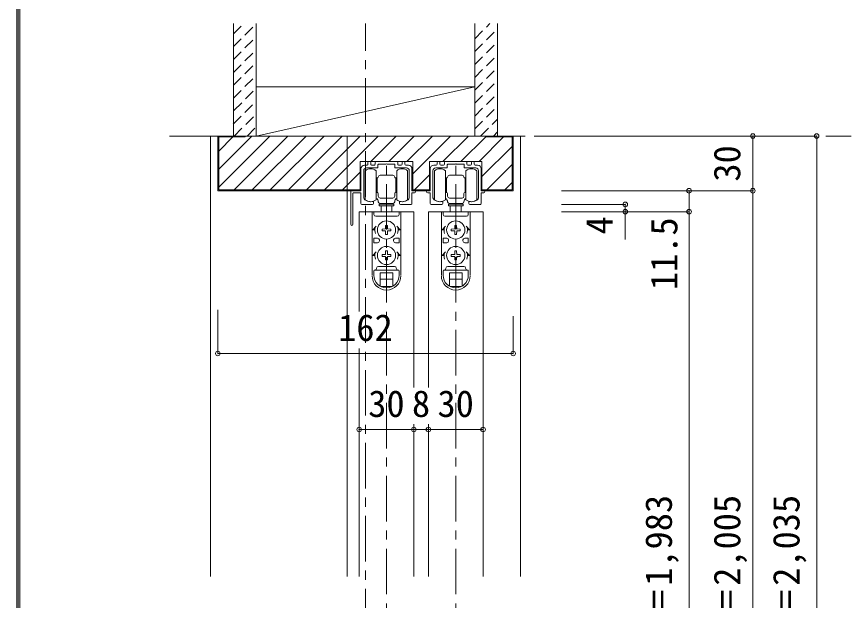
# Model space of a CAD drawing. Units: millimetres at full size, sheet at 1:5; some dimension numbers follow another scale. Extents: x -973 to 977, y -718 to 696.
# Drawn here: x -973.3 to -515.5, y -318.8 to 1.3 of the extents above; entities that cross this region are included whole.
import ezdxf
from ezdxf.enums import TextEntityAlignment as Align

# ---------------------------------------------------------------- set-up
doc = ezdxf.new("R2010")
doc.units = ezdxf.units.MM
doc.header["$LTSCALE"] = 5
doc.header["$PDMODE"] = 32
doc.header["$PDSIZE"] = 2.5
doc.linetypes.add('CHAIN1', pattern=[8, 5, -1, 1, -1])
doc.linetypes.add('DASHED1', pattern=[1.8, 1.2, -0.6])
for name, color, linetype, lineweight in [('0-1_通り芯', 4, 'CHAIN1', 9), ('0-2_柱', 3, 'Continuous', 9), ('0-3_仕上げ', 2, 'Continuous', 9), ('0-4_枠', 3, 'Continuous', 9), ('0-6_扉', 7, 'Continuous', 9), ('0-7_金物', 7, 'Continuous', 9), ('0-B_寸法', 7, 'Continuous', 9), ('0-C_ハッチ', 4, 'DASHED1', 9), ('F-1_枠', 6, 'Continuous', 9)]:
    doc.layers.add(name, color=color, linetype=linetype, lineweight=lineweight)
doc.styles.add('ＭＳ ゴシック', font='')
doc.styles.get('ＭＳ ゴシック').set_extended_font_data('MS Gothic')

# ---------------------------------------------------------------- blocks, each defined once
blk = doc.blocks.new('レール金物(幕板付)')
at = {"layer": '0-7_金物', "lineweight": 18}
for p, q in [((-11.242, 8.347), (-11.242, 9.347)), ((-10.742, 9.847), (-10.242, 9.847)), ((-9.742, 9.347), (-9.742, 8.347)), ((-7.242, 8.347), (-7.242, 9.347)), ((-6.742, 9.847), (4.558, 9.847)), ((5.058, 9.347), (5.058, 8.347)), ((7.558, 8.347), (7.558, 9.347)), ((8.058, 9.847), (8.558, 9.847)), ((9.058, 9.347), (9.058, 8.347)), ((-13.592, 4.847), (-13.592, -9.939)), ((-13.092, 7.847), (-11.742, 7.847)), ((-6.042, 6.347), (-12.092, 6.347)), ((-9.242, 7.847), (-7.742, 7.847)), ((-5.742, 8.047), (-5.742, 6.647)), ((3.558, 6.647), (3.558, 8.047)), ((9.908, 6.347), (3.858, 6.347)), ((5.558, 7.847), (7.058, 7.847)), ((9.558, 7.847), (10.908, 7.847)), ((11.408, -9.939), (11.408, 4.847)), ((17.308, -24.553), (17.308, -7.553)), ((18.508, -6.353), (18.508, -24.553)), ((-8.742, -13.653), (-14.592, -13.653)), ((-8.242, -12.265), (-8.242, -13.153)), ((6.058, -13.153), (6.058, -12.265)), ((6.437, -11.975), (7.679, -12.153)), ((12.408, -13.653), (6.558, -13.653))]:
    blk.add_line(p, q, dxfattribs=at)
for points in [[(-16.492, -6.153), (-15.092, -6.153), (-15.092, 5.847)], [(3.258, 8.347), (-0.792, 8.347), (-1.092, 8.647), (-1.392, 8.347), (-5.442, 8.347)], [(12.908, 5.847), (12.908, -6.153), (18.308, -6.153)], [(-15.092, -13.153), (-15.092, -7.353), (-16.492, -7.353)], [(17.108, -7.353), (12.908, -7.353), (12.908, -13.153)]]:
    blk.add_lwpolyline(points, dxfattribs=at)
for centre, radius, start, end in [((-10.742, 9.347), 0.5, 90, 180), ((-10.242, 9.347), 0.5, 0, 90), ((-6.742, 9.347), 0.5, 90, 180), ((4.558, 9.347), 0.5, 360, 90), ((8.058, 9.347), 0.5, 90, 180), ((8.558, 9.347), 0.5, 360, 90), ((-13.092, 5.847), 2, 90, 180), ((-12.092, 4.847), 1.5, 90, 180), ((-11.742, 8.347), 0.5, 270, 0), ((-9.242, 8.347), 0.5, 180, 270), ((-7.742, 8.347), 0.5, 270, 0), ((-6.042, 6.647), 0.3, 270, 360), ((-5.442, 8.047), 0.3, 90, 180), ((3.258, 8.047), 0.3, 360, 90), ((3.858, 6.647), 0.3, 180, 270), ((5.558, 8.347), 0.5, 180, 270), ((7.058, 8.347), 0.5, 270, 360), ((9.558, 8.347), 0.5, 180, 270), ((9.908, 4.847), 1.5, 0, 90), ((10.908, 5.847), 2, 0, 90), ((-16.492, -6.753), 0.6, 90, 270), ((17.108, -7.553), 0.2, 360, 90), ((18.308, -6.353), 0.2, 0, 90), ((-14.592, -13.153), 0.5, 180, 270), ((-13.292, -9.939), 0.3, 180, 192.08406), ((-11.63, -9.583), 2, 192.08406, 228.89829), ((-9.863, -7.153), 5, 231.94944, 270), ((-9.95, -7.112), 5.042, 270.99736, 285.28454), ((-8.742, -13.153), 0.5, 270, 0), ((-8.542, -12.265), 0.3, 360, 105.31651), ((6.358, -12.265), 0.3, 74.68349, 180), ((6.558, -13.153), 0.5, 180, 270), ((7.679, -7.153), 5, 270, 308.05056), ((9.446, -9.583), 2, 311.10171, 347.91594), ((11.108, -9.939), 0.3, 347.91594, 0), ((12.408, -13.153), 0.5, 270, 360), ((17.908, -24.553), 0.6, 180, 0)]:
    blk.add_arc(centre, radius, start, end, dxfattribs=at)
blk = doc.blocks.new('戸車(上吊)②')
at = {"layer": '0-7_金物'}
for p, q in [((-11.593, 11.517), (-11.593, 27.517)), ((-5.593, 27.517), (-5.593, 19.517)), ((5.607, 27.517), (5.607, 19.517)), ((11.607, 11.517), (11.607, 27.517)), ((-5.593, 23.517), (-5.293, 23.517)), ((-5.093, 23.317), (-5.293, 23.517)), ((-5.093, 23.517), (-5.093, 19.517)), ((-4.993, 23.517), (-5.093, 23.517)), ((-3.493, 25.017), (0.007, 25.017)), ((3.507, 25.017), (0.007, 25.017)), ((5.007, 23.517), (5.107, 23.517)), ((5.107, 23.517), (5.107, 19.517)), ((5.107, 23.317), (5.307, 23.517)), ((5.607, 23.517), (5.307, 23.517)), ((-5.593, 22.017), (-5.093, 22.017)), ((-5.593, 19.517), (-5.593, 11.517)), ((-5.293, 22.017), (-5.093, 22.217)), ((-5.093, 15.517), (-5.093, 19.517)), ((5.307, 22.017), (5.107, 22.217)), ((5.607, 22.017), (5.107, 22.017)), ((5.107, 15.517), (5.107, 19.517)), ((5.607, 19.517), (5.607, 11.517)), ((-5.593, 17.017), (-5.093, 17.017)), ((-5.593, 15.517), (-5.293, 15.517)), ((-5.093, 16.817), (-5.293, 17.017)), ((-5.093, 15.717), (-5.293, 15.517)), ((-4.993, 15.517), (-5.093, 15.517)), ((-4.493, 13.517), (-4.493, 15.017)), ((4.507, 13.517), (4.507, 15.017)), ((5.007, 15.517), (5.107, 15.517)), ((5.107, 16.817), (5.307, 17.017)), ((5.607, 17.017), (5.107, 17.017)), ((5.107, 15.717), (5.307, 15.517)), ((5.607, 15.517), (5.307, 15.517)), ((-3.993, 9.217), (-3.993, 8.217)), ((4.007, 9.217), (-3.993, 9.217)), ((-3.493, 12.517), (0.007, 12.517)), ((0.007, 9.517), (-3.493, 9.517)), ((-2.993, 9.517), (-2.993, 9.217)), ((3.507, 12.517), (0.007, 12.517)), ((0.007, 9.517), (3.507, 9.517)), ((3.007, 9.517), (3.007, 9.217)), ((4.007, 9.217), (4.007, 8.217)), ((-7.892, 5.017), (-7.892, -29.883)), ((-7.849, 5.017), (7.951, 5.017)), ((-6.892, 5.017), (-6.892, 3.517)), ((-3.993, 8.217), (4.007, 8.217)), ((-2.993, 5.017), (-2.993, 8.217)), ((3.007, 8.217), (3.007, 5.017)), ((6.908, 5.017), (6.908, 3.517)), ((7.908, 5.017), (7.908, -29.883)), ((-5.892, 2.517), (5.908, 2.517)), ((-5.649, -2.983), (-7.492, -4.983)), ((-0.512, -4.463), (-2.442, -4.497)), ((-2.442, -4.497), (-2.442, -5.469)), ((-0.512, -4.463), (-0.478, -2.533)), ((0.494, -2.533), (-0.478, -2.533)), ((0.528, -4.463), (0.494, -2.533)), ((0.528, -4.463), (2.458, -4.497)), ((2.458, -5.469), (2.458, -4.497)), ((5.665, -2.983), (7.508, -4.983)), ((-6.392, -4.983), (-7.492, -4.983)), ((-0.512, -5.502), (-2.442, -5.469)), ((-0.512, -5.502), (-0.478, -7.433)), ((-0.478, -7.433), (0.494, -7.433)), ((0.528, -5.502), (0.494, -7.433)), ((0.528, -5.502), (2.458, -5.469)), ((6.408, -4.983), (7.508, -4.983)), ((-6.892, -9.483), (-6.892, -11.983)), ((-4.892, -9.483), (-6.892, -9.483)), ((-4.892, -11.983), (-6.892, -11.983)), ((-3.892, -10.483), (-3.892, -10.983)), ((3.908, -10.483), (3.908, -10.983)), ((4.908, -9.483), (6.908, -9.483)), ((4.908, -11.983), (6.908, -11.983)), ((6.908, -9.483), (6.908, -11.983)), ((-5.649, -16.983), (-7.492, -18.983)), ((-0.512, -18.463), (-0.478, -16.533)), ((0.494, -16.533), (-0.478, -16.533)), ((0.528, -18.463), (0.494, -16.533)), ((5.665, -16.983), (7.508, -18.983)), ((-6.392, -18.983), (-7.492, -18.983)), ((-0.512, -18.463), (-2.442, -18.497)), ((-2.442, -18.497), (-2.442, -19.469)), ((-0.512, -19.502), (-2.442, -19.469)), ((-0.512, -19.502), (-0.478, -21.433)), ((-0.478, -21.433), (0.494, -21.433)), ((0.528, -19.502), (0.494, -21.433)), ((0.528, -18.463), (2.458, -18.497)), ((0.528, -19.502), (2.458, -19.469)), ((2.458, -19.469), (2.458, -18.497)), ((6.408, -18.983), (7.508, -18.983)), ((-6.392, -26.983), (6.408, -26.983)), ((-4.392, -24.983), (4.408, -24.983)), ((-6.892, -29.883), (-6.892, -27.483)), ((-3.492, -28.483), (3.508, -28.483)), ((-3.492, -35.829), (-3.492, -28.483)), ((-3.492, -31.983), (3.508, -31.983)), ((3.508, -35.829), (3.508, -28.483)), ((6.908, -29.883), (6.908, -27.483)), ((-3.02, -36.083), (3.036, -36.083))]:
    blk.add_line(p, q, dxfattribs=at)
for centre in [(0.008, -4.983), (0.008, -18.983)]:
    blk.add_circle(centre, 5, dxfattribs=at)
for centre, radius, start, end in [((-8.593, 23.517), 5, 53.1301, 126.8699), ((8.607, 23.517), 5, 53.1301, 126.8699), ((-4.993, 24.017), 0.5, 270, 0), ((-3.493, 24.017), 1, 90, 180), ((3.507, 24.017), 1, 0, 90), ((5.007, 24.017), 0.5, 180, 270), ((-4.993, 15.017), 0.5, 0, 90), ((5.007, 15.017), 0.5, 90, 180), ((-8.593, 15.517), 5, 233.1301, 306.8699), ((-6.493, 10.517), 2, 0, 63.25632), ((-3.493, 13.517), 1, 180, 270), ((-3.493, 10.517), 1, 180, 270), ((3.507, 13.517), 1, 270, 0), ((3.507, 10.517), 1, 270, 0), ((6.507, 10.517), 2, 116.74368, 180), ((8.607, 15.517), 5, 233.1301, 306.8699), ((-5.892, 3.517), 1, 180, 270), ((5.908, 3.517), 1, 270, 0), ((0.008, -4.983), 6.4, 167.82427, 198.20996), ((0.008, -4.983), 6.4, 341.79004, 12.17573), ((-4.892, -10.483), 1, 0, 90), ((-4.892, -10.983), 1, 270, 0), ((4.908, -10.483), 1, 90, 180), ((4.908, -10.983), 1, 180, 270), ((0.008, -18.983), 6.4, 167.82427, 198.20996), ((0.008, -18.983), 6.4, 341.79004, 12.17573), ((-6.392, -27.483), 0.5, 90, 180), ((-6.392, -25.983), 1, 270, 0), ((-4.392, -25.983), 1, 90, 180), ((4.408, -25.983), 1, 0, 90), ((6.408, -25.983), 1, 180, 270), ((6.408, -27.483), 0.5, 0, 90), ((0.008, -30.083), 7.9, 180, 0), ((0.008, -29.883), 6.9, 180, 0)]:
    blk.add_arc(centre, radius, start, end, dxfattribs=at)
blk = doc.blocks.new('レール金具(全般)')
at = {"layer": '0-7_金物', "lineweight": 18}
for p, q in [((-10.65, 6.888), (-12, 6.888)), ((-11, 5.388), (-4.95, 5.388)), ((-10.15, 8.388), (-10.15, 7.388)), ((-9.15, 8.888), (-9.65, 8.888)), ((-8.65, 7.388), (-8.65, 8.388)), ((-6.65, 6.888), (-8.15, 6.888)), ((-6.15, 8.388), (-6.15, 7.388)), ((5.65, 8.888), (-5.65, 8.888)), ((-4.65, 5.688), (-4.65, 7.088)), ((4.65, 7.088), (4.65, 5.688)), ((4.95, 5.388), (11, 5.388)), ((6.15, 7.388), (6.15, 8.388)), ((8.15, 6.888), (6.65, 6.888)), ((8.65, 8.388), (8.65, 7.388)), ((9.65, 8.888), (9.15, 8.888)), ((10.15, 7.388), (10.15, 8.388)), ((12, 6.888), (10.65, 6.888)), ((-12.5, -10.898), (-12.5, 3.888)), ((12.5, 3.888), (12.5, -10.898)), ((-7.15, -14.112), (-7.15, -13.224)), ((7.15, -13.224), (7.15, -14.112)), ((-13.5, -14.612), (-7.65, -14.612)), ((7.65, -14.612), (13.5, -14.612))]:
    blk.add_line(p, q, dxfattribs=at)
for points in [[(-14, 4.888), (-14, -7.112), (-15.4, -7.112)], [(-4.35, 7.388), (-0.3, 7.388), (0, 7.688), (0.3, 7.388), (4.35, 7.388)], [(15.4, -7.112), (14, -7.112), (14, 4.888)], [(-15.4, -8.312), (-14, -8.312), (-14, -14.112)], [(14, -14.112), (14, -8.312), (15.4, -8.312)]]:
    blk.add_lwpolyline(points, dxfattribs=at)
for centre, radius, start, end in [((-12, 4.888), 2, 90, 180), ((-11, 3.888), 1.5, 90, 180), ((-10.65, 7.388), 0.5, 270, 0), ((-9.65, 8.388), 0.5, 90, 180), ((-9.15, 8.388), 0.5, 0, 90), ((-8.15, 7.388), 0.5, 180, 270), ((-6.65, 7.388), 0.5, 270, 0), ((-5.65, 8.388), 0.5, 90, 180), ((-4.95, 5.688), 0.3, 270, 360), ((-4.35, 7.088), 0.3, 90, 180), ((4.35, 7.088), 0.3, 360, 90), ((4.95, 5.688), 0.3, 180, 270), ((5.65, 8.388), 0.5, 360, 90), ((6.65, 7.388), 0.5, 180, 270), ((8.15, 7.388), 0.5, 270, 360), ((9.15, 8.388), 0.5, 90, 180), ((9.65, 8.388), 0.5, 360, 90), ((10.65, 7.388), 0.5, 180, 270), ((11, 3.888), 1.5, 0, 90), ((12, 4.888), 2, 0, 90), ((-15.4, -7.712), 0.6, 90, 270), ((15.4, -7.712), 0.6, 270, 90), ((-12.2, -10.898), 0.3, 180, 192.08406), ((-10.538, -10.542), 2, 192.08406, 228.89829), ((-8.771, -8.112), 5, 231.94944, 269.54933), ((-8.85, -8.112), 5, 270.45826, 285.31651), ((-7.45, -13.224), 0.3, 360, 105.31651), ((7.45, -13.224), 0.3, 74.68349, 180), ((8.85, -8.112), 5, 254.68349, 269.54174), ((8.771, -8.112), 5, 270.45067, 308.05056), ((10.538, -10.542), 2, 311.10171, 347.91594), ((12.2, -10.898), 0.3, 347.91594, 0), ((-13.5, -14.112), 0.5, 180, 270), ((-7.65, -14.112), 0.5, 270, 0), ((7.65, -14.112), 0.5, 180, 270), ((13.5, -14.112), 0.5, 270, 0)]:
    blk.add_arc(centre, radius, start, end, dxfattribs=at)

msp = doc.modelspace()

# ---------------------------------------------------------------- linework, layer by layer
at = {"layer": '0-1_通り芯'}
for p, q in [((-781.995, -577.5), (-781.995, -2.5)), ((-889.495, -64.151), (-515.495, -64.151)), ((-770.495, -555.5), (-770.495, -78.151)), ((-732.495, -555.5), (-732.495, -78.151))]:
    msp.add_line(p, q, dxfattribs=at)
at = {"layer": '0-2_柱', "color": 7}
msp.add_line((-841.995, -64.151), (-721.995, -37.151), dxfattribs=at)
at = {"layer": '0-2_柱'}
for p, q in [((-841.995, -37.151), (-721.995, -37.151)), ((-841.995, -64.151), (-721.995, -64.151))]:
    msp.add_line(p, q, dxfattribs=at)
at = {"layer": '0-3_仕上げ'}
for p, q in [((-854.495, -64.151), (-854.495, -2.5)), ((-841.995, -64.151), (-841.995, -2.5)), ((-721.995, -64.151), (-721.995, -2.5)), ((-709.495, -64.151), (-709.495, -2.5))]:
    msp.add_line(p, q, dxfattribs=at)
at = {"layer": '0-4_枠', "color": 4}
for p, q in [((-866.995, -64.151), (-862.995, -64.151)), ((-866.995, -64.151), (-866.995, -305.826)), ((-791.995, -64.151), (-791.995, -305.826)), ((-696.995, -64.151), (-700.995, -64.151)), ((-696.995, -305.826), (-696.995, -64.151))]:
    msp.add_line(p, q, dxfattribs=at)
at = {"layer": '0-4_枠'}
for p, q in [((-700.995, -64.151), (-862.995, -64.151)), ((-862.995, -94.151), (-862.995, -64.151)), ((-847.995, -64.651), (-862.495, -64.651)), ((-862.495, -93.651), (-862.495, -64.651)), ((-847.995, -64.151), (-847.995, -64.651)), ((-715.995, -64.651), (-715.995, -64.151)), ((-715.995, -64.651), (-701.495, -64.651)), ((-701.495, -93.651), (-701.495, -64.651)), ((-700.995, -94.151), (-700.995, -64.151)), ((-784.895, -94.151), (-784.895, -78.151)), ((-746.895, -94.151), (-746.895, -78.151)), ((-784.895, -94.151), (-862.995, -94.151)), ((-862.495, -93.651), (-784.895, -93.651)), ((-746.895, -93.651), (-756.095, -93.651)), ((-746.895, -94.151), (-756.095, -94.151)), ((-701.495, -93.651), (-718.095, -93.651)), ((-700.995, -94.151), (-718.095, -94.151))]:
    msp.add_line(p, q, dxfattribs=at)
for points in [[(-756.095, -94.151), (-756.095, -78.151), (-784.895, -78.151)], [(-718.095, -94.151), (-718.095, -78.151), (-746.895, -78.151)]]:
    msp.add_lwpolyline(points, dxfattribs=at)
at = {"layer": '0-6_扉', "color": 6}
for p, q in [((-785.495, -105.651), (-785.495, -160.441)), ((-755.495, -105.651), (-785.495, -105.651)), ((-755.495, -105.651), (-755.495, -202.151)), ((-747.495, -105.651), (-747.495, -202.151)), ((-717.495, -105.651), (-747.495, -105.651)), ((-717.495, -105.651), (-717.495, -305.826)), ((-785.495, -180.747), (-785.495, -305.826)), ((-755.495, -222.151), (-755.495, -305.826)), ((-747.495, -222.151), (-747.495, -305.826))]:
    msp.add_line(p, q, dxfattribs=at)
at = {"layer": '0-B_寸法', "color": 4}
for p, q in [((-534.495, -64.151), (-674.495, -64.151)), ((-569.495, -64.151), (-569.495, -555.5)), ((-534.495, -64.151), (-534.495, -567.5)), ((-569.495, -94.151), (-674.495, -94.151)), ((-604.495, -94.151), (-604.495, -555.5)), ((-639.495, -101.651), (-674.495, -101.651)), ((-639.495, -120.848), (-639.495, -101.651)), ((-604.495, -105.651), (-674.495, -105.651)), ((-862.995, -183.455), (-862.995, -159.397)), ((-700.995, -183.455), (-700.995, -162.897)), ((-862.995, -183.455), (-700.995, -183.455)), ((-785.495, -225.151), (-717.495, -225.151))]:
    msp.add_line(p, q, dxfattribs=at)
at = {"layer": '0-B_寸法'}
for p in [(-569.495, -64.151), (-534.495, -64.151), (-604.495, -94.151), (-569.495, -94.151), (-639.495, -101.651), (-639.495, -105.651), (-604.495, -105.651), (-862.995, -183.455), (-700.995, -183.455), (-785.495, -225.151), (-755.495, -225.151), (-747.495, -225.151), (-717.495, -225.151)]:
    msp.add_point(p, dxfattribs=at)
at = {"layer": '0-C_ハッチ'}
for p, q in [((-854.495, -8.046), (-848.949, -2.5)), ((-854.495, -15.118), (-841.995, -2.618)), ((-721.995, -10.755), (-713.74, -2.5)), ((-721.995, -17.826), (-709.495, -5.326)), ((-854.495, -22.189), (-841.995, -9.689)), ((-721.995, -24.897), (-709.495, -12.397)), ((-854.495, -29.26), (-841.995, -16.76)), ((-721.995, -31.968), (-709.495, -19.468)), ((-854.495, -36.331), (-841.995, -23.831)), ((-721.995, -39.039), (-709.495, -26.539)), ((-854.495, -43.402), (-841.995, -30.902)), ((-721.995, -46.11), (-709.495, -33.61)), ((-854.173, -50.151), (-841.995, -37.973)), ((-721.995, -53.181), (-709.495, -40.681)), ((-854.523, -57.572), (-841.995, -45.044)), ((-721.995, -60.252), (-709.495, -47.752)), ((-854.031, -64.151), (-841.995, -52.115)), ((-718.823, -64.151), (-709.495, -54.823)), ((-846.96, -64.151), (-841.995, -59.186)), ((-711.752, -64.151), (-709.495, -61.894))]:
    msp.add_line(p, q, dxfattribs=at)
at = {"layer": '0-C_ハッチ', "linetype": 'Continuous'}
for p, q in [((-862.495, -82.325), (-844.322, -64.151)), ((-862.495, -92.224), (-834.422, -64.151)), ((-862.495, -72.425), (-854.721, -64.651)), ((-854.023, -93.651), (-824.523, -64.151)), ((-844.123, -93.651), (-814.623, -64.151)), ((-834.224, -93.651), (-804.724, -64.151)), ((-824.324, -93.651), (-794.824, -64.151)), ((-814.425, -93.651), (-784.925, -64.151)), ((-804.525, -93.651), (-775.025, -64.151)), ((-779.126, -78.151), (-765.126, -64.151)), ((-769.226, -78.151), (-755.226, -64.151)), ((-759.327, -78.151), (-745.327, -64.151)), ((-756.095, -84.819), (-735.427, -64.151)), ((-739.528, -78.151), (-725.528, -64.151)), ((-729.628, -78.151), (-715.995, -64.518)), ((-706.229, -64.651), (-719.729, -78.151)), ((-718.095, -86.417), (-701.495, -69.817)), ((-715.43, -93.651), (-701.495, -79.716)), ((-794.626, -93.651), (-784.895, -83.92)), ((-755.028, -93.651), (-746.895, -85.518)), ((-705.53, -93.651), (-701.495, -89.616))]:
    msp.add_line(p, q, dxfattribs=at)
at = {"layer": 'F-1_枠'}
for p, q in [((-973.347, 695.833), (-973.347, -700.833)), ((-972.514, 695.833), (-972.514, -700.833)), ((-971.68, 695.833), (-971.68, -700.833))]:
    msp.add_line(p, q, dxfattribs=at)

# ---------------------------------------------------------------- block references
at = {"layer": '0-7_金物', "xscale": -1}
msp.add_blockref('レール金物(幕板付)', (-771.587, -87.998), dxfattribs=at)
at = {"layer": '0-7_金物'}
for name, p in [('戸車(上吊)②', (-770.502, -110.669)), ('レール金具(全般)', (-732.495, -87.039)), ('戸車(上吊)②', (-732.502, -110.669))]:
    msp.add_blockref(name, p, dxfattribs=at)

# ---------------------------------------------------------------- texts
at = {"layer": '0-B_寸法', "style": 'ＭＳ ゴシック'}
for s, p in [('30', (-571.995, -89.151)), ('4', (-641.995, -118.106)), ('11.5', (-606.495, -148.651)), ('ＤＨ＝1,983', (-609.495, -370.826)), ('枠内＝2,005', (-571.995, -370.826)), ('枠外＝2,035', (-539.495, -370.826))]:
    msp.add_text(s, height=14.66, rotation=90, dxfattribs=at).set_placement(p, align=Align.BOTTOM_LEFT)
for s, p in [('162', (-796.995, -180.955)), ('30', (-780.495, -222.651)), ('8', (-756.495, -222.651)), ('30', (-742.495, -222.651))]:
    msp.add_text(s, height=14.66, dxfattribs=at).set_placement(p, align=Align.BOTTOM_LEFT)

doc.saveas('drawing.dxf')
